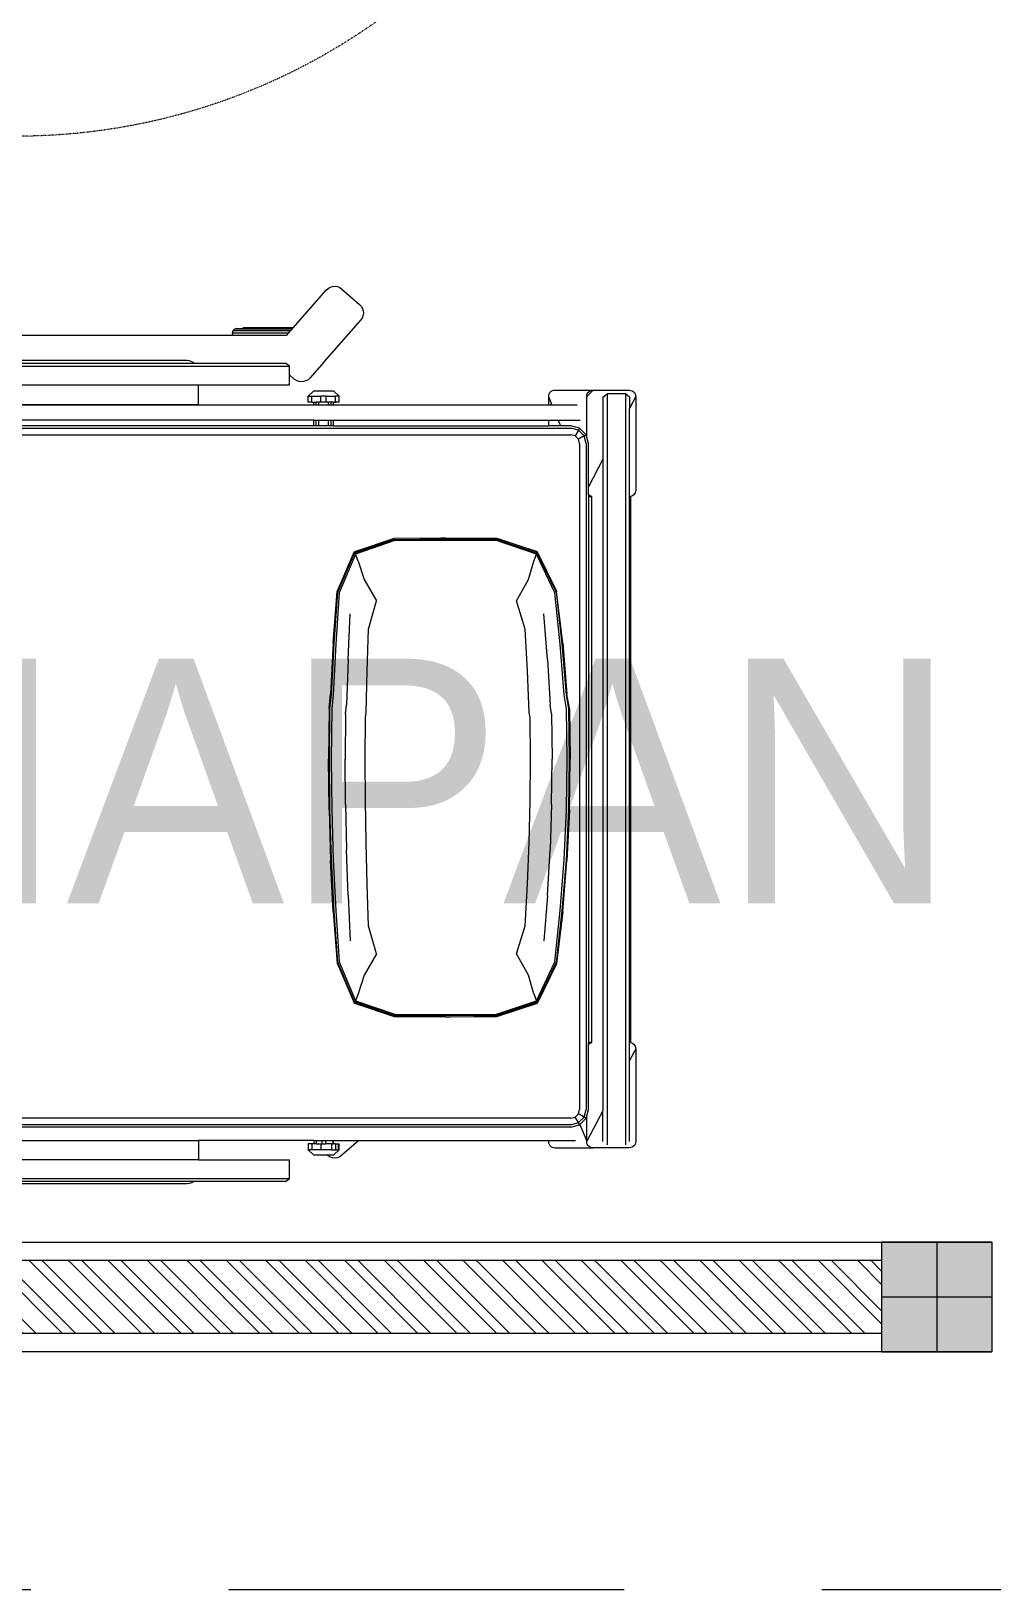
# Model space of a CAD drawing. Header units: millimetres. Extents: x -280308 to 6402717, y -14 to 2073074.
# Drawn here: x 9378 to 10689, y 751074 to 753202 of the extents above; entities that cross this region are included whole.
import ezdxf
from ezdxf.enums import TextEntityAlignment as Align

# ---------------------------------------------------------------- set-up
doc = ezdxf.new("R2010")
doc.units = ezdxf.units.MM
doc.linetypes.add('ACAD_ISO03W100', pattern=[30, 12, -18])
doc.linetypes.add('ACAD_ISO08W100', pattern=[36, 24, -3, 6, -3])
doc.layers.get('0').update_dxf_attribs({"lineweight": 0})
for name, color, linetype, lineweight in [('_Door & Window', 1, 'Continuous', 0), ('A-ALINE-1', 91, 'Continuous', 20), ('A-ALINE-3', 111, 'Continuous', 15), ('A-ALINE-6', 117, 'Continuous', 9), ('A-ANNOTATION', 144, 'Continuous', 0), ('A-Furn', 250, 'Continuous', 0), ('A-FURN-EQPM', 177, 'Continuous', 0)]:
    doc.layers.add(name, color=color, linetype=linetype, lineweight=lineweight)
doc.layers.add('A-FILL-1', color=7, linetype='Continuous', lineweight=0, true_color=0x454545)
doc.layers.add('A-TEXT', color=254, linetype='Continuous')
doc.styles.add('Annotative', font='arial.ttf', dxfattribs={"height": 1.25})
doc.styles.add('CENTURY', font='GOTHIC.TTF')
doc.styles.get("Standard").update_dxf_attribs({"font": 'arial.ttf'})

# ---------------------------------------------------------------- blocks, each defined once
blk = doc.blocks.new('*U539')
at = {"layer": 'A-ANNOTATION', "linetype": 'ACAD_ISO08W100', "ltscale": 0.25}
blk.add_lwpolyline([(0, -7.6411), (0, -228.3482)], dxfattribs=at)
at = {"layer": 'A-TEXT'}
blk.add_attdef('N', text='', height=0.9, dxfattribs=at).set_placement((0, 2.75), align=Align.MIDDLE_CENTER)
blk = doc.blocks.new('A$Cf37525da')
at = {"color": 124, "xscale": -360.0000000000001, "yscale": 360.0000000000001, "zscale": 360.0000000000001, "rotation": 270}
blk.add_blockref('*U539', (4643.8, -5900), dxfattribs=at)
blk = doc.blocks.new('A$C89b419f8')
at = {"color": 0, "linetype": 'ByBlock', "lineweight": -2}
for p, q in [((478, 1328.6), (472.7, 1324.5)), ((1221.1, 1324.5), (472.7, 1324.5)), ((472.7, 1324.5), (472.7, 1299)), ((478, 1328.6), (603.3, 1328.6)), ((603.3, 1328.6), (606.1, 1330.5)), ((603.3, 1328.6), (1124.3, 1328.6)), ((606.1, 1330.5), (609.5, 1331.7)), ((609.5, 1331.7), (613.1, 1332.1)), ((613.1, 1332.1), (1114.4, 1332.1)), ((597.2, 1299), (472.7, 1299)), ((597.2, 1299), (1130.4, 1299)), ((597.2, 1272.9), (597.2, 1299)), ((0.2, 1275.9), (0.9, 1277.8)), ((0.9, 1277.8), (1.9, 1279.4)), ((1.9, 1279.4), (3.3, 1280.8)), ((3.3, 1280.8), (5, 1281.8)), ((5, 1281.8), (6.8, 1282.5)), ((6.8, 1282.5), (8.9, 1282.7)), ((8.9, 1282.7), (58.1, 1282.7)), ((14.2, 253.4), (14.2, 1278.7)), ((39.1, 253.4), (39.1, 1278.7)), ((58.1, 1282.7), (60.2, 1282.5)), ((110.4, 1282.7), (58.1, 1282.7)), ((60.2, 1282.5), (62, 1281.8)), ((62, 1281.8), (63.7, 1280.8)), ((63.7, 1280.8), (65, 1279.4)), ((65, 1279.4), (66.1, 1277.8)), ((66.1, 1277.8), (66.8, 1275.9)), ((112.4, 1282.5), (110.4, 1282.7)), ((114.3, 1281.8), (112.4, 1282.5)), ((115.9, 1280.8), (114.3, 1281.8)), ((117.3, 1279.4), (115.9, 1280.8)), ((118.3, 1277.8), (117.3, 1279.4)), ((119, 1275.9), (118.3, 1277.8)), ((378.1, 1272.9), (401.1, 1293)), ((401.1, 1293), (404, 1295)), ((404, 1295), (407.2, 1296.3)), ((412, 1292.3), (405.1, 1285.5)), ((406.4, 1285.5), (405.1, 1285.5)), ((405.1, 1285.5), (405.1, 1277.5)), ((406.4, 1277.5), (405.1, 1277.5)), ((406.4, 1277.5), (406.4, 1285.5)), ((410, 1285.5), (406.4, 1285.5)), ((410, 1277.5), (406.4, 1277.5)), ((407.2, 1296.3), (410.5, 1296.8)), ((410, 1277.5), (410, 1285.5)), ((415.6, 1285.5), (410, 1285.5)), ((410, 1277.5), (412.6, 1277.5)), ((410.5, 1296.8), (413.9, 1296.6)), ((422, 1292.3), (412, 1292.3)), ((413.4, 1277.5), (412.6, 1277.5)), ((412.6, 1277.5), (412.6, 1272.9)), ((415.6, 1277.5), (413.4, 1277.5)), ((413.4, 1272.9), (413.4, 1277.5)), ((413.9, 1296.6), (417.1, 1295.6)), ((415.6, 1285.5), (429.8, 1285.5)), ((415.6, 1277.5), (415.6, 1285.5)), ((415.6, 1277.5), (423.8, 1277.5)), ((417.1, 1295.6), (420.1, 1293.9)), ((420.1, 1293.9), (422, 1292.3)), ((440.2, 1292.3), (422, 1292.3)), ((428.5, 1277.5), (423.8, 1277.5)), ((423.8, 1272.9), (423.8, 1277.5)), ((429.8, 1277.5), (428.5, 1277.5)), ((428.5, 1272.9), (428.5, 1277.5)), ((429.8, 1285.5), (442.2, 1285.5)), ((429.8, 1277.5), (429.8, 1285.5)), ((436.5, 1277.5), (429.8, 1277.5)), ((436.5, 1277.5), (439.6, 1277.5)), ((436.5, 1272.9), (436.5, 1277.5)), ((439.6, 1272.9), (439.6, 1277.5)), ((439.6, 1277.5), (442.2, 1277.5)), ((447.1, 1285.5), (440.2, 1292.3)), ((442.2, 1285.5), (447.1, 1285.5)), ((442.2, 1277.5), (442.2, 1285.5)), ((442.2, 1277.5), (447.1, 1277.5)), ((447.1, 1277.5), (447.1, 1285.5)), ((0, 1273.9), (0.2, 1275.9)), ((0, 1147.5), (0, 1273.9)), ((8.4, 1274.2), (8.4, 1163.4)), ((44.8, 1274.2), (44.8, 1232.1)), ((44.8, 1232.1), (66.5, 1272.9)), ((66.5, 1272.9), (67, 1273.9)), ((66.6, 1272.9), (66.5, 1272.9)), ((66.8, 1275.9), (67, 1273.9)), ((67, 1273.9), (67, 1239.3)), ((76.4, 1251), (67, 1273.9)), ((119.2, 1272.9), (82.3, 1272.9)), ((119.2, 1273.9), (119, 1275.9)), ((119.2, 1272.9), (119.2, 1273.9)), ((378.1, 1272.9), (119.2, 1272.9)), ((412.6, 1272.9), (378.1, 1272.9)), ((413.4, 1272.9), (412.6, 1272.9)), ((423.8, 1272.9), (413.4, 1272.9)), ((428.5, 1272.9), (423.8, 1272.9)), ((436.5, 1272.9), (428.5, 1272.9)), ((439.6, 1272.9), (436.5, 1272.9)), ((439.6, 1272.9), (597.2, 1272.9)), ((1130.4, 1272.9), (597.2, 1272.9)), ((67, 1239.3), (64.6, 1230.3)), ((67.8, 1242.4), (67, 1239.3)), ((76.4, 1251), (67.8, 1242.4)), ((67.8, 1242.4), (70.6, 1240.8)), ((70.6, 1240.8), (67.8, 1230.3)), ((78.3, 1248.4), (70.6, 1240.8)), ((70.6, 1240.8), (78.3, 1236.4)), ((76.7, 1251.2), (76.4, 1251)), ((88.7, 1254.5), (76.7, 1251.2)), ((76.7, 1251.2), (78.3, 1248.4)), ((78.3, 1236.4), (76.7, 1230.3)), ((88.7, 1251.2), (78.3, 1248.4)), ((78.3, 1248.4), (82.7, 1240.8)), ((82.7, 1240.8), (78.3, 1236.4)), ((88.7, 1242.4), (82.7, 1240.8)), ((88.7, 1254.5), (1361.7, 1254.5)), ((88.7, 1251.2), (1361.7, 1251.2)), ((88.7, 1242.4), (1361.7, 1242.4)), ((44.8, 342.6), (44.8, 1232.1)), ((64.6, 1230.3), (64.6, 1141.5)), ((67.8, 321.1), (67.8, 1230.3)), ((76.7, 321.1), (76.7, 1230.3)), ((0, 1147.5), (8.4, 1163.4)), ((8.4, 1163.4), (8.4, 273.2)), ((0.2, 1145.7), (0, 1147.5)), ((0.7, 1144.1), (0.2, 1145.7)), ((1.5, 1142.6), (0.7, 1144.1)), ((2.6, 1141.3), (1.5, 1142.6)), ((3.9, 1140.2), (2.6, 1141.3)), ((5.4, 1139.4), (3.9, 1140.2)), ((7, 1138.8), (5.4, 1139.4)), ((7, 393.4), (7, 1138.8)), ((61.6, 1139.4), (60, 1138.8)), ((60, 1138.8), (64.6, 1138.8)), ((60, 1138.8), (60, 393.4)), ((63.1, 1140.2), (61.6, 1139.4)), ((64.4, 1141.3), (63.1, 1140.2)), ((64.6, 1141.5), (64.4, 1141.3)), ((64.6, 1141.5), (64.6, 1138.8)), ((64.6, 393.4), (64.6, 1138.8)), ((134, 1084.6), (189.3, 1103.2)), ((189.5, 1103.4), (134.3, 1085.2)), ((134.4, 1083.4), (189.5, 1102.1)), ((190.1, 1100.3), (135.6, 1082)), ((253, 1103.7), (189.3, 1103.2)), ((253, 1103.7), (189.5, 1103.4)), ((189.5, 1102.1), (259.6, 1102.7)), ((259.6, 1100.8), (190.1, 1100.3)), ((259.6, 1103.8), (253, 1103.7)), ((259.6, 1103.8), (266.2, 1103.7)), ((259.6, 1102.7), (329.7, 1102.1)), ((329.1, 1100.3), (259.6, 1100.8)), ((266.2, 1103.7), (330, 1103.2)), ((329.8, 1103.4), (266.2, 1103.7)), ((382.7, 1082), (329.1, 1100.3)), ((329.7, 1102.1), (383.9, 1083.4)), ((384.1, 1085.2), (329.8, 1103.4)), ((384.4, 1084.6), (330, 1103.2)), ((108.3, 1031.7), (134, 1084.6)), ((108.7, 1029.8), (134.4, 1083.4)), ((135.6, 1082), (110.5, 1028.9)), ((134.3, 1085.2), (134, 1084.6)), ((134, 1084.6), (134.4, 1083.4)), ((139, 1072.5), (135.6, 1082)), ((139, 1072.5), (146.4, 1047.2)), ((370.7, 1047.2), (379, 1072.5)), ((379, 1072.5), (382.7, 1082)), ((404.9, 1028.9), (382.7, 1082)), ((383.9, 1083.4), (384.4, 1084.6)), ((383.9, 1083.4), (406.7, 1029.8)), ((384.4, 1084.6), (384.1, 1085.2)), ((407.2, 1031.7), (384.4, 1084.6)), ((146.4, 1047.2), (162.9, 1018)), ((354, 1018), (370.7, 1047.2)), ((99.6, 960.2), (108, 1031)), ((100.7, 959.3), (108.7, 1029.8)), ((110.5, 1028.9), (103, 958.9)), ((108.3, 1031.7), (108, 1031)), ((409.7, 958.9), (404.9, 1028.9)), ((406.7, 1029.8), (411.9, 959.3)), ((407.5, 1031), (407.2, 1031.7)), ((413, 960.2), (407.5, 1031)), ((120.5, 938.1), (125.4, 1000.3)), ((162.9, 1018), (150.8, 979.5)), ((354, 1018), (364.8, 979.5)), ((392.8, 938.1), (389.7, 1000.3)), ((150.8, 979.5), (147.6, 922.6)), ((364.8, 979.5), (366.8, 922.6)), ((99.6, 960.2), (93.9, 890.5)), ((95.1, 889.9), (100.7, 959.3)), ((103, 958.9), (97.7, 889.7)), ((413.1, 889.7), (409.7, 958.9)), ((411.9, 959.3), (415.5, 889.9)), ((413, 960.2), (416.7, 890.5)), ((120.5, 938.1), (116.9, 876)), ((392.8, 938.1), (395, 876)), ((147.6, 922.6), (145.4, 865.7)), ((366.8, 922.6), (368.2, 865.7)), ((90.6, 821.3), (93.9, 890.5)), ((91.9, 821), (95.1, 889.9)), ((97.7, 889.7), (94.5, 820.9)), ((114.8, 814), (116.9, 876)), ((396.4, 814), (395, 876)), ((415.1, 820.9), (413.1, 889.7)), ((415.5, 889.9), (417.5, 821)), ((418.8, 821.3), (416.7, 890.5)), ((145.4, 865.7), (144, 808.9)), ((368.2, 865.7), (369, 808.9)), ((90.6, 821.3), (89.5, 752)), ((90.8, 752), (91.9, 821)), ((94.5, 820.9), (93.5, 752)), ((114.8, 814), (114.1, 752)), ((144, 808.9), (143.6, 752)), ((369, 808.9), (369.3, 752)), ((396.4, 814), (396.8, 752)), ((415.8, 752), (415.1, 820.9)), ((417.5, 821), (418.2, 752)), ((418.8, 821.3), (419.5, 752)), ((90.6, 682.8), (89.5, 752)), ((91.9, 683.1), (90.8, 752)), ((93.5, 752), (94.5, 683.2)), ((114.8, 690), (114.1, 752)), ((143.6, 752), (144, 695.2)), ((369.3, 752), (369, 695.2)), ((396.4, 690), (396.8, 752)), ((415.1, 683.2), (415.8, 752)), ((418.2, 752), (417.5, 683.1)), ((418.8, 682.8), (419.5, 752)), ((90.6, 682.8), (93.9, 663.5)), ((95.1, 664.1), (91.9, 683.1)), ((94.5, 683.2), (97.7, 664.3)), ((114.8, 690), (116.9, 678)), ((144, 695.2), (145.4, 688.3)), ((145.4, 688.3), (147.6, 631.5)), ((368.2, 688.3), (366.8, 631.5)), ((369, 695.2), (368.2, 688.3)), ((396.4, 690), (395, 678)), ((413.1, 664.3), (415.1, 683.2)), ((417.5, 683.1), (415.5, 664.1)), ((418.8, 682.8), (416.7, 663.5)), ((99.6, 593.8), (93.9, 663.5)), ((100.7, 594.7), (95.1, 664.1)), ((97.7, 664.3), (103, 595.1)), ((120.5, 616), (116.9, 678)), ((392.8, 616), (395, 678)), ((409.7, 595.1), (413.1, 664.3)), ((415.5, 664.1), (411.9, 594.7)), ((413, 593.8), (416.7, 663.5)), ((147.6, 631.5), (150.8, 574.5)), ((366.8, 631.5), (364.8, 574.5)), ((120.5, 616), (125.4, 553.7)), ((392.8, 616), (389.7, 553.7)), ((99.6, 593.8), (108, 523.1)), ((108.7, 524.2), (100.7, 594.7)), ((103, 595.1), (110.5, 525.1)), ((404.9, 525.1), (409.7, 595.1)), ((411.9, 594.7), (406.7, 524.2)), ((413, 593.8), (407.5, 523.1)), ((150.8, 574.5), (162.9, 536.1)), ((364.8, 574.5), (354, 536.1)), ((162.9, 536.1), (146.4, 506.8)), ((370.7, 506.8), (354, 536.1)), ((108.3, 522.3), (108, 523.1)), ((108.3, 522.3), (134, 469.4)), ((134.4, 470.6), (108.7, 524.2)), ((110.5, 525.1), (135.6, 472.1)), ((382.7, 472.1), (404.9, 525.1)), ((406.7, 524.2), (383.9, 470.6)), ((407.2, 522.3), (384.4, 469.4)), ((407.5, 523.1), (407.2, 522.3)), ((146.4, 506.8), (139, 481.5)), ((379, 481.5), (370.7, 506.8)), ((134.4, 470.6), (134, 469.4)), ((134, 469.4), (189.3, 450.8)), ((134, 469.4), (134.3, 468.9)), ((134.3, 468.9), (189.5, 450.6)), ((189.5, 452), (134.4, 470.6)), ((139, 481.5), (135.6, 472.1)), ((135.6, 472.1), (190.1, 453.7)), ((329.1, 453.7), (382.7, 472.1)), ((383.9, 470.6), (329.7, 452)), ((329.8, 450.6), (384.1, 468.9)), ((384.4, 469.4), (330, 450.8)), ((379, 481.5), (382.7, 472.1)), ((384.4, 469.4), (383.9, 470.6)), ((384.1, 468.9), (384.4, 469.4)), ((253, 450.3), (189.3, 450.8)), ((259.6, 451.3), (189.5, 452)), ((189.5, 450.6), (253, 450.3)), ((190.1, 453.7), (259.6, 453.3)), ((259.6, 450.3), (253, 450.3)), ((259.6, 453.3), (329.1, 453.7)), ((329.7, 452), (259.6, 451.3)), ((259.6, 450.3), (266.2, 450.3)), ((266.2, 450.3), (330, 450.8)), ((266.2, 450.3), (329.8, 450.6)), ((0, 384.8), (0.2, 386.6)), ((0, 257.1), (0, 384.8)), ((0.2, 386.6), (0.7, 388.2)), ((0.7, 388.2), (1.5, 389.7)), ((1.5, 389.7), (2.6, 391)), ((2.6, 391), (3.9, 392.1)), ((3.9, 392.1), (5.4, 392.9)), ((5.4, 392.9), (7, 393.4)), ((60, 393.4), (61.6, 392.9)), ((64.6, 393.4), (60, 393.4)), ((61.6, 392.9), (63.1, 392.1)), ((63.1, 392.1), (64.4, 391)), ((64.4, 391), (64.6, 390.8)), ((64.6, 390.8), (64.6, 393.4)), ((64.6, 390.8), (64.6, 380.2)), ((44.8, 342.6), (64.6, 380.2)), ((64.6, 380.2), (64.6, 321.1)), ((44.8, 257.9), (44.8, 342.6)), ((64.6, 321.1), (67, 312.2)), ((67.8, 321.1), (70.6, 310.7)), ((76.7, 321.1), (78.3, 315.1)), ((67, 312.2), (67.8, 309.1)), ((67, 312.2), (67, 257.1)), ((67.8, 309.1), (70.6, 310.7)), ((67.8, 309.1), (76.7, 300.2)), ((70.6, 310.7), (78.3, 315.1)), ((70.6, 310.7), (78.3, 303)), ((76.7, 300.2), (78.3, 303)), ((76.7, 300.2), (88.7, 297)), ((78.3, 315.1), (82.7, 310.7)), ((78.3, 303), (82.7, 310.7)), ((78.3, 303), (88.7, 300.2)), ((82.7, 310.7), (88.7, 309.1)), ((2014.2, 309.1), (88.7, 309.1)), ((2014.2, 300.2), (88.7, 300.2)), ((106.1, 289.2), (75.7, 289.2)), ((88.7, 297), (102.9, 297)), ((102.9, 297), (119.2, 297)), ((106.1, 289.2), (102.9, 297)), ((119.2, 289.2), (106.1, 289.2)), ((412.6, 297), (119.2, 297)), ((119.2, 289.2), (119.2, 297)), ((412.6, 289.2), (119.2, 289.2)), ((412.6, 297), (415.8, 297)), ((412.6, 297), (412.6, 289.2)), ((415.8, 289.2), (412.6, 289.2)), ((415.8, 297), (419.4, 297)), ((415.8, 297), (415.8, 289.2)), ((419.4, 289.2), (415.8, 289.2)), ((419.4, 297), (432.9, 297)), ((419.4, 297), (419.4, 289.2)), ((432.9, 289.2), (419.4, 289.2)), ((432.9, 297), (436.5, 297)), ((432.9, 297), (432.9, 289.2)), ((436.5, 289.2), (432.9, 289.2)), ((436.5, 297), (439.6, 297)), ((436.5, 297), (436.5, 289.2)), ((439.6, 289.2), (436.5, 289.2)), ((439.6, 297), (1715.4, 297)), ((439.6, 297), (439.6, 289.2)), ((439.6, 289.2), (1715.3, 289.2)), ((0, 257.1), (8.4, 273.2)), ((0.2, 255.1), (0, 257.1)), ((8.4, 257.9), (8.4, 273.2)), ((8.4, 257.9), (14.2, 253.4)), ((44.8, 257.9), (39.1, 253.4)), ((67, 257.1), (58.1, 248.3)), ((67, 257.1), (66.8, 255.1)), ((79.9, 268.7), (114.5, 268.7)), ((114.5, 268.7), (119.2, 268.7)), ((119.2, 257.1), (114.5, 268.7)), ((119, 255.1), (119.2, 257.1)), ((119.2, 268.7), (412.6, 268.7)), ((119.2, 257.1), (119.2, 268.7)), ((405.1, 264.5), (410, 264.5)), ((405.1, 264.5), (405.1, 256.3)), ((405.1, 256.3), (410, 256.3)), ((405.1, 256.3), (412, 249.5)), ((412.6, 264.5), (410, 264.5)), ((410, 264.5), (410, 256.3)), ((422.5, 256.3), (410, 256.3)), ((412.6, 268.7), (415.8, 268.7)), ((412.6, 268.7), (412.6, 264.5)), ((412.6, 264.5), (415.8, 264.5)), ((415.8, 268.7), (419.4, 268.7)), ((415.8, 268.7), (415.8, 264.5)), ((415.8, 264.5), (419.4, 264.5)), ((419.4, 268.7), (432.9, 268.7)), ((419.4, 268.7), (419.4, 264.5)), ((419.4, 264.5), (422.5, 264.5)), ((422.5, 264.5), (429.8, 264.5)), ((422.5, 264.5), (422.5, 256.3)), ((422.5, 256.3), (429.8, 256.3)), ((429.8, 264.5), (432.9, 264.5)), ((429.8, 264.5), (429.8, 256.3)), ((442.2, 256.3), (429.8, 256.3)), ((432.9, 268.7), (436.5, 268.7)), ((432.9, 268.7), (432.9, 264.5)), ((432.9, 264.5), (436.5, 264.5)), ((436.5, 268.7), (439.6, 268.7)), ((436.5, 268.7), (436.5, 264.5)), ((439.6, 264.5), (436.5, 264.5)), ((439.6, 268.7), (1715.1, 268.7)), ((439.6, 268.7), (439.6, 264.5)), ((442.2, 264.5), (439.6, 264.5)), ((447.1, 256.3), (440.2, 249.5)), ((442.2, 264.5), (447.1, 264.5)), ((442.2, 264.5), (442.2, 256.3)), ((447.1, 256.3), (442.2, 256.3)), ((447.1, 264.5), (447.1, 256.3)), ((597.2, 268), (597.2, 240.9)), ((1130.4, 268), (597.2, 268)), ((0.9, 253.2), (0.2, 255.1)), ((1.9, 251.6), (0.9, 253.2)), ((3.3, 250.2), (1.9, 251.6)), ((5, 249.2), (3.3, 250.2)), ((6.8, 248.5), (5, 249.2)), ((8.9, 248.3), (6.8, 248.5)), ((58.1, 248.3), (8.9, 248.3)), ((14.2, 253.4), (39.1, 253.4)), ((60.2, 248.5), (58.1, 248.3)), ((110.4, 248.3), (58.1, 248.3)), ((62, 249.2), (60.2, 248.5)), ((63.7, 250.2), (62, 249.2)), ((65, 251.6), (63.7, 250.2)), ((66.1, 253.2), (65, 251.6)), ((66.8, 255.1), (66.1, 253.2)), ((110.4, 248.3), (112.4, 248.5)), ((112.4, 248.5), (114.3, 249.2)), ((114.3, 249.2), (115.9, 250.2)), ((115.9, 250.2), (117.3, 251.6)), ((117.3, 251.6), (118.3, 253.2)), ((118.3, 253.2), (119, 255.1)), ((412, 249.5), (440.2, 249.5)), ((447.3, 233.9), (450.3, 235.6)), ((450.3, 235.6), (453.5, 236.6)), ((453.5, 236.6), (456.9, 236.8)), ((456.9, 236.8), (460.2, 236.3)), ((460.2, 236.3), (463.4, 235)), ((463.4, 235), (466.3, 233)), ((597.2, 240.9), (472.7, 240.9)), ((472.7, 240.9), (472.7, 227.4)), ((1130.4, 240.9), (597.2, 240.9)), ((425.8, 210), (444.7, 231.6)), ((444.7, 231.6), (447.3, 233.9)), ((466.3, 233), (472.7, 227.4)), ((472.7, 227.4), (472.7, 215.5)), ((472.7, 215.5), (478, 211.3)), ((1221.1, 215.5), (472.7, 215.5)), ((375.7, 152.7), (425.2, 209.3)), ((425.2, 209.4), (425.8, 210)), ((425.3, 209.4), (425.2, 209.4)), ((425.2, 209.3), (425.2, 209.4)), ((425.2, 209.3), (425.3, 209.4)), ((425.3, 209.4), (425.8, 210)), ((603.3, 211.3), (478, 211.3)), ((603.3, 211.3), (606.1, 209.5)), ((1124.3, 211.3), (603.3, 211.3)), ((606.1, 209.5), (609.5, 208.3)), ((609.5, 208.3), (613.1, 207.9)), ((613.1, 207.9), (1114.4, 207.9)), ((474.1, 170.3), (471.3, 167.1)), ((476.9, 173.5), (474.1, 170.3)), ((474.1, 170.3), (550.9, 170.3)), ((476.9, 173.5), (550, 173.5)), ((550, 173.5), (1691.4, 173.6)), ((550.9, 170.3), (550, 173.5)), ((550, 167.1), (550.9, 170.3)), ((372.4, 146.6), (373.7, 149.8)), ((373.7, 149.8), (375.7, 152.7)), ((467.8, 163.1), (422.7, 111.6)), ((468.5, 163.9), (467.8, 163.1)), ((467.8, 163.1), (535.9, 163.1)), ((469.3, 164.8), (468.5, 163.9)), ((536.3, 163.9), (468.5, 163.9)), ((471.3, 167.1), (469.3, 164.8)), ((469.3, 164.8), (547.7, 164.8)), ((471.3, 167.1), (550, 167.1)), ((535.9, 163.1), (536.3, 163.9)), ((544.5, 163.9), (536.3, 163.9)), ((544.5, 163.9), (547.7, 164.8)), ((547.7, 164.8), (550, 167.1)), ((371.9, 143.3), (372.4, 146.6)), ((372.2, 139.9), (371.9, 143.3)), ((373.1, 136.7), (372.2, 139.9)), ((374.8, 133.7), (373.1, 136.7)), ((377.2, 131.1), (374.8, 133.7)), ((401.1, 110.1), (377.2, 131.1)), ((404, 108.1), (401.1, 110.1)), ((407.2, 106.9), (404, 108.1)), ((410.5, 106.3), (407.2, 106.9)), ((413.9, 106.6), (410.5, 106.3)), ((417.1, 107.5), (413.9, 106.6)), ((420.1, 109.2), (417.1, 107.5)), ((422.7, 111.6), (420.1, 109.2))]:
    blk.add_line(p, q, dxfattribs=at)
blk = doc.blocks.new('A$Ce288bb9c')
at = {"layer": 'A-Furn', "color": 0, "linetype": 'ByBlock', "lineweight": -2, "ltscale": 0.25, "rotation": 180}
blk.add_blockref('A$C89b419f8', (13613.8, -3938.7), dxfattribs=at)
blk = doc.blocks.new('A$Ccf87384a')
blk.add_wipeout([(-75, 75), (75, 75), (75, -75), (-75, -75)])
blk.add_wipeout([(-75, -75), (-75, 75), (75, 75), (75, -75)])
at = {"layer": 'A-FILL-1', "ltscale": 0.25}
h = blk.add_hatch(color=256, dxfattribs=at)
h.dxf.hatch_style = 1
h.paths.add_polyline_path([(-75, -75), (-75, 75), (75, 75), (75, -75)])
at = {"layer": 'A-ALINE-1'}
blk.add_lwpolyline([(-75, -75), (-75, 75), (75, 75), (75, -75)], close=True, dxfattribs=at)
at = {"layer": 'A-FILL-1', "ltscale": 0.25}
for p, q in [((0, 75), (0, -75)), ((-75, 0), (75, 0))]:
    blk.add_line(p, q, dxfattribs=at)
blk = doc.blocks.new('A$Ca4ca9c0b')
at = {"layer": 'A-Furn'}
h = blk.add_hatch(dxfattribs=at)
h.set_pattern_fill('ANSI31', color=256, scale=2, angle=540, style=0)
h.set_pattern_definition([(225, (109566.3125, -240668.4215), (4.49012806, -4.49012806), [])])
h.paths.add_polyline_path([(10, 1020), (10, 910), (2, 910), (2, 920), (-17, 920), (-17, 910), (-25, 910), (-25, 1020)])
h = blk.add_hatch(dxfattribs=at)
h.set_pattern_fill('ANSI31', color=256, scale=2, angle=540, style=0)
h.set_pattern_definition([(225, (109566.3125, -240568.4215), (4.49012806, -4.49012806), [])])
h.paths.add_polyline_path([(2, 920), (-17, 920), (-17, 250), (2, 250)])
h = blk.add_hatch(dxfattribs=at)
h.set_pattern_fill('ANSI31', color=256, scale=2, angle=540, style=0)
h.set_pattern_definition([(225, (110170.8596, -240618.4215), (4.49012806, -4.49012806), [])])
h.paths.add_polyline_path([(10, 150), (10, 260), (2, 260), (2, 250), (-17, 250), (-17, 260), (-25, 260), (-25, 150)])
h = blk.add_hatch(dxfattribs=at)
h.set_pattern_fill('ANSI31', color=256, scale=2, angle=540, style=0)
h.set_pattern_definition([(225, (109716.3125, -240669.602), (4.49012806, -4.49012806), [])])
h.paths.add_polyline_path([(-890, 0), (-890, 10), (-900, 10), (-900, 140), (-890, 140), (-890, 150), (-860, 150), (-860, 115), (-850, 115), (-850, 0)])
h = blk.add_hatch(dxfattribs=at)
h.set_pattern_fill('ANSI31', color=256, scale=2, angle=540, style=0)
h.set_pattern_definition([(225, (109566.3125, -240669.602), (4.49012806, -4.49012806), [])])
h.paths.add_polyline_path([(40, 0), (40, 10), (50, 10), (50, 140), (40, 140), (40, 150), (10, 150), (10, 115), (0, 115), (0, 0)])
at = {"layer": '_Door & Window'}
for points in [[(10, 1020), (10, 910), (2, 910), (2, 920), (-17, 920), (-17, 910), (-25, 910), (-25, 1020), (10, 1020)], [(10, 150), (10, 260), (2, 260), (2, 250), (-17, 250), (-17, 260), (-25, 260), (-25, 150), (10, 150)], [(-890, 0), (-890, 10), (-900, 10), (-900, 140), (-890, 140), (-890, 150), (-860, 150), (-860, 115), (-850, 115), (-850, 0), (-890, 0)], [(40, 0), (40, 10), (50, 10), (50, 140), (40, 140), (40, 150), (10, 150), (10, 115), (0, 115), (0, 0), (40, 0)]]:
    blk.add_lwpolyline(points, dxfattribs=at)
blk.add_lwpolyline([(10, 150), (-25, 150), (-25, 1020), (10, 1020)], close=True, dxfattribs=at)
at = {"layer": '_Door & Window', "linetype": 'ACAD_ISO03W100', "ltscale": 0.02}
blk.add_arc((-6.9, 167), 853.2, 91.2147, 181.1385, dxfattribs=at)
at = {"layer": 'A-Furn'}
blk.add_lwpolyline([(2, 920), (-17, 920), (-17, 250), (2, 250)], close=True, dxfattribs=at)
at = {"layer": 'Defpoints', "ltscale": 0.25, "insert": (-87.7, 181.6), "char_height": 30, "attachment_point": 1, "style": 'CENTURY'}
blk.add_mtext_dynamic_manual_height_columns('85', width=78.467, gutter_width=750, heights=[0], dxfattribs=at)
blk = doc.blocks.new('A$C7136d0a8')
at = {"layer": 'A-FILL-1', "ltscale": 0.25}
h = blk.add_hatch(dxfattribs=at)
h.set_pattern_fill('ANSI32', color=256, scale=4, angle=990)
h.set_pattern_definition([(315, (70377.79, 83670.53), (26.940768, 26.940768), []), (315, (70377.79, 83652.57), (26.940768, 26.940768), [])])
h.paths.add_polyline_path([(36992.2, -21007.7), (34142.2, -21007.7), (34142.2, -20907.7), (36992.2, -20907.7)])
at = {"color": 1, "ltscale": 0.25}
blk.add_lwpolyline([(36992.2, -21032.7), (37142.2, -21032.7), (37142.2, -20882.7), (36992.2, -20882.7)], close=True, dxfattribs=at)
at = {"layer": 'A-ALINE-3', "linetype": 'Continuous'}
blk.add_lwpolyline([(36992.2, -21007.7), (34142.2, -21007.7), (34142.2, -20907.7), (36992.2, -20907.7)], close=True, dxfattribs=at)
at = {"layer": 'A-ALINE-6'}
blk.add_lwpolyline([(36992.2, -21032.7), (34142.2, -21032.7), (34142.2, -20882.7), (36992.2, -20882.7)], close=True, dxfattribs=at)
at = {"ltscale": 0.25, "xscale": -1, "rotation": 270}
blk.add_blockref('A$Ca4ca9c0b', (35642.2, -18512.7), dxfattribs=at)
at = {"ltscale": 0.25}
blk.add_blockref('A$Ccf87384a', (37067.2, -20957.7), dxfattribs=at)

msp = doc.modelspace()

# ---------------------------------------------------------------- block references
at = {"ltscale": 0.25}
msp.add_blockref('A$Cf37525da', (46364.4, 756973.7), dxfattribs=at)
at = {"layer": 'A-FURN-EQPM', "ltscale": 0.25}
msp.add_blockref('A$Ce288bb9c', (-3410.6, 756898.7), dxfattribs=at)

# ---------------------------------------------------------------- texts
at = {"layer": 'A-TEXT', "ltscale": 0.25, "insert": (8084.9, 752345.1), "char_height": 267.3, "attachment_point": 1, "style": 'Annotative'}
msp.add_mtext_dynamic_manual_height_columns('{\\fCentury Gothic|b0|i0|c0|p34;\\H1.25x;PERSIAPAN}', width=3076.264, gutter_width=1670.6, heights=[0], dxfattribs=at)

# ---------------------------------------------------------------- next in the draw order: block references
at = {"ltscale": 0.25}
msp.add_blockref('A$C7136d0a8', (-26452.8, 772431.3), dxfattribs=at)

doc.saveas('drawing.dxf')
